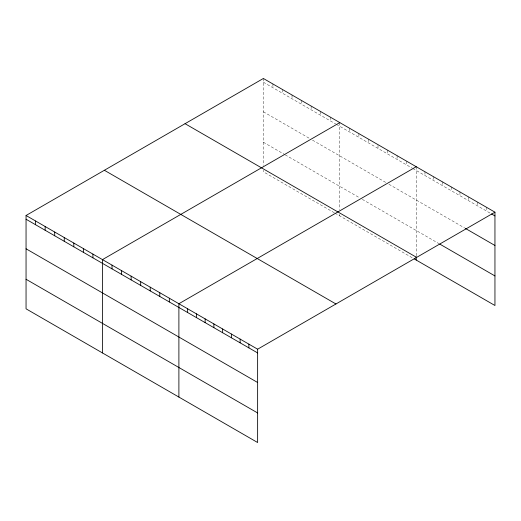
<?xml version="1.0" encoding="UTF-8"?>
<svg xmlns="http://www.w3.org/2000/svg" width="521" height="521" viewBox="0 0 521 521"><rect width="100%" height="100%" fill="white"/><g stroke="black" fill="none" stroke-linecap="round" stroke-linejoin="round"><path stroke-width="0.39" stroke-dasharray="2.6 1.95" d="M263.372 82.22L335.7 123.978M336.384 124.369L412.118 168.094M412.801 168.491L490.912 213.584M263.372 111.781L309.774 138.573M312.502 140.149L386.191 182.689M388.92 184.265L464.667 227.996M263.372 142.246L284.525 154.457M285.208 154.848L358.897 197.394M362.31 199.367L439.092 243.698M334.332 212.776L263.372 171.806L263.372 170.211M335.016 213.174L412.801 258.084M486.204 207.124L486.204 210.868M477.451 202.07L477.451 205.815M468.705 197.023L468.705 200.767M459.958 191.969L459.958 195.714M451.206 186.922L451.206 190.666M442.459 181.868L442.459 185.613M433.713 176.821L433.713 180.559M424.96 171.767L424.96 175.512M416.214 166.713L416.214 256.058M406.66 161.204L406.66 164.942M397.106 155.688L397.106 159.433M387.559 150.172L387.559 153.916M378.005 145.405L378.005 148.4M368.451 139.14L368.451 142.884M358.897 133.623L358.897 137.368M349.344 128.107L349.344 131.852M339.796 122.598L339.796 209.54M339.796 214.333L339.796 215.928M330.242 117.082L330.242 120.826M320.689 111.566L320.689 115.31M311.135 106.05L311.135 109.794M301.581 100.533L301.581 104.278M292.034 95.017L292.034 98.762M282.48 89.508L282.48 93.246M272.926 83.992L272.926 87.736M263.372 78.476L263.372 165.417"/><path stroke-width="0.78" d="M257.628 382.499L257.628 349.194L26.05 215.492L26.05 308.823L257.628 442.524L257.628 382.499L26.05 248.797M26.05 215.492L263.372 78.476L494.95 212.177L494.95 305.508L414.169 258.872M339.796 122.598L102.468 259.614L102.468 352.945M416.214 166.713L178.892 303.736L178.892 397.067M257.628 349.194L494.95 212.177M491.583 213.975L494.95 215.915M465.338 228.387L494.95 245.482M439.77 244.082L494.95 275.941M185.059 123.692L416.631 257.387M104.369 170.276L335.941 303.977M26.05 219.237L257.628 352.932M26.05 279.263L257.628 412.958M416.214 256.853L416.214 260.051M248.882 344.14L248.882 347.885M240.129 339.093L240.129 342.831M231.383 334.039L231.383 337.784M222.636 328.985L222.636 332.73M213.884 323.938L213.884 327.683M205.137 318.885L205.137 322.629M196.391 313.837L196.391 317.576M187.638 308.784L187.638 312.528M169.338 298.22L169.338 301.965M159.784 292.704L159.784 296.449M150.23 287.188L150.23 290.933M140.683 281.672L140.683 285.417M131.129 276.156L131.129 279.901M121.575 270.64L121.575 274.385M112.022 265.13L112.022 268.869M92.92 254.098L92.92 257.843M83.367 248.582L83.367 252.327M73.813 243.066L73.813 246.811M64.259 237.55L64.259 241.295M54.705 232.034L54.705 235.779M45.158 226.524L45.158 230.262M35.604 221.008L35.604 224.753"/></g></svg>
